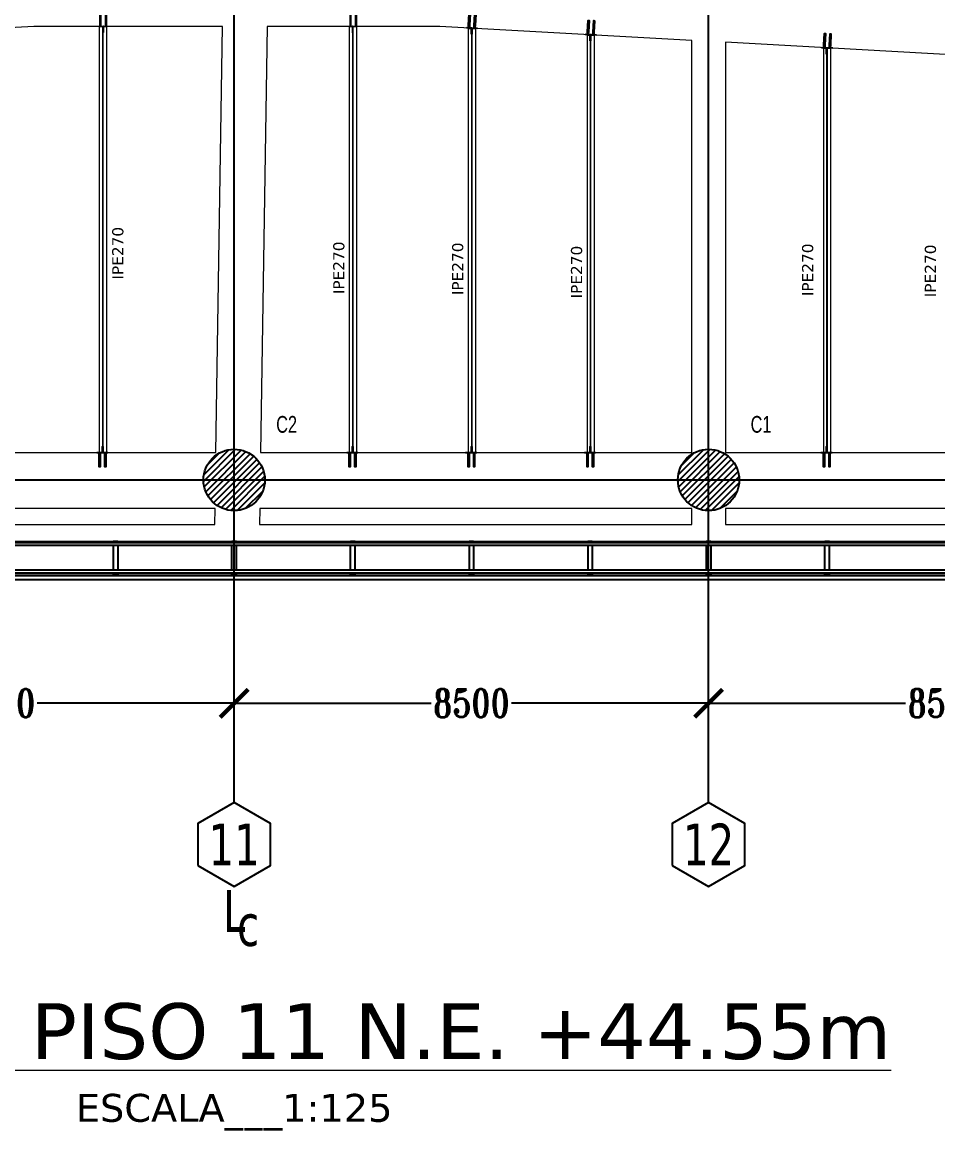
# Model space of a CAD drawing. Header units: millimetres. Extents: x -1702 to 79495, y -21906 to 33736.
# Drawn here: x 35099 to 51504, y -11659 to 8200 of the extents above; entities that cross this region are included whole.
import ezdxf
from ezdxf.enums import TextEntityAlignment as Align

# ---------------------------------------------------------------- set-up
doc = ezdxf.new("R2010")
doc.units = ezdxf.units.MM
doc.header["$LTSCALE"] = 0.9
for name, color, linetype, lineweight in [('0-1', 7, 'Continuous', 5), ('A_ALMA', 8, 'Continuous', 5), ('E_COLUMNAS-4', 1, 'Continuous', 25), ('E_TEXTO', 3, 'Continuous', 9), ('E_VIGAS', 8, 'Continuous', 9), ('E_VIGAS-1', 5, 'Continuous', 25), ('E_VIGAS-2', 10, 'Continuous', 25), ('HCB-PLATINA', 4, 'Continuous', 15), ('HCB-TEXT-H1', 6, 'Continuous', 18), ('HCB-TEXT-H2', 4, 'Continuous', 18), ('VIGAS_HCB', 4, 'Continuous', 15)]:
    doc.layers.add(name, color=color, linetype=linetype, lineweight=lineweight)
for name, color, linetype in [('COTAS', 8, 'Continuous'), ('HCB-ACH_PANT', 253, 'Continuous'), ('HCB-ANCLAJE', 5, 'Continuous'), ('HCB-EJES', 1, 'Continuous'), ('HCB-ROTULOS', 2, 'Continuous')]:
    doc.layers.add(name, color=color, linetype=linetype)
doc.styles.add('Arial Narrow', font='', dxfattribs={"width": 0.85, "height": 0.3})
doc.styles.add('ROMANT', font='romant.shx', dxfattribs={"width": 0.8})
doc.styles.add('VERDANA', font='verdana.ttf')
doc.styles.get('Arial Narrow').set_extended_font_data('Arial Narrow')
doc.dimstyles.new('1.125', dxfattribs={"dimscale": 0, "dimtxt": 500, "dimasz": 500, "dimexe": 4, "dimexo": 4, "dimgap": 15, "dimtad": 0, "dimdec": 0, "dimzin": 4, "dimdsep": 46, "dimtxsty": 'ROMANT', "dimblk": 'ARCHTICK', "dimcen": -10, "dimclrd": 256, "dimclrt": 3, "dimadec": 0, "dimazin": 0, "dimtfac": 1, "dimtdec": 0, "dimtix": 1, "dimtmove": 0, "dimatfit": 0, "dimldrblk": 'OBLIQUE', "dimfxl": 0.05, "dimtolj": 1, "dimtzin": 0, "dimarcsym": 0})

# ---------------------------------------------------------------- blocks, each defined once
blk = doc.blocks.new('EST_SFM_VIGA-METALICA-SECCION-C - EST_SFM_VIGA-METALICA-UPN100-1527742-_42_00m_N_E_-NIVEL-11 DOC')
at = {"layer": 'E_VIGAS-2'}
for p, q in [((34.044, 0.018), (-34.827, 0.018)), ((-34.827, -0.032), (34.044, -0.032))]:
    blk.add_line(p, q, dxfattribs=at)
blk = doc.blocks.new('EST_SFM_VIGA-METALICA-SECCION-C - EST_SFM_VIGA-METALICA-UPN100-1527772-_42_00m_N_E_-NIVEL-11 DOC')
at = {"layer": 'E_VIGAS-2'}
for p, q in [((34.942, 0.032), (-34.929, 0.032)), ((-34.929, -0.018), (34.942, -0.018))]:
    blk.add_line(p, q, dxfattribs=at)
blk = doc.blocks.new('EST_SFM_VIGA-METALICA-SECCION-C - EST_SFM_VIGA-METALICA-UPN160-1579051-_42_00m_N_E_-NIVEL-11 DOC')
at = {"layer": 'E_VIGAS-1'}
for p, q in [((30.107, 0.047), (-30.264, 0.047)), ((-30.269, -0.018), (30.113, -0.018))]:
    blk.add_line(p, q, dxfattribs=at)
blk = doc.blocks.new('DCTIB_CNI_EST_MOD-1A-FAC_0001_rvt-1-_42_00m_N_E_-NIVEL-11 DOC')
at = {"layer": 'E_VIGAS-1'}
for p, q in [((-42.328, 139.567), (-42.246, 139.567)), ((-42.328, 139.567), (-42.328, 139.545)), ((-42.328, 139.495), (-42.328, 139.045)), ((-42.246, 139.567), (-42.246, 139.545)), ((-42.246, 139.495), (-42.246, 139.045)), ((-40.203, 139.567), (-40.121, 139.567)), ((-40.203, 139.545), (-40.203, 139.567)), ((-40.203, 139.045), (-40.203, 139.495)), ((-40.121, 139.545), (-40.121, 139.567)), ((-40.121, 139.045), (-40.121, 139.495)), ((-38.078, 139.567), (-37.996, 139.567)), ((-38.078, 139.545), (-38.078, 139.567)), ((-38.078, 139.045), (-38.078, 139.495)), ((-37.996, 139.545), (-37.996, 139.567)), ((-37.996, 139.045), (-37.996, 139.495)), ((-35.953, 139.567), (-35.871, 139.567)), ((-35.953, 139.567), (-35.953, 139.545)), ((-35.953, 139.495), (-35.953, 139.045)), ((-35.871, 139.567), (-35.871, 139.545)), ((-35.871, 139.495), (-35.871, 139.045)), ((-33.828, 139.567), (-33.746, 139.567)), ((-33.828, 139.567), (-33.828, 139.545)), ((-33.828, 139.495), (-33.828, 139.045)), ((-33.746, 139.567), (-33.746, 139.545)), ((-33.746, 139.495), (-33.746, 139.045)), ((-31.703, 139.567), (-31.621, 139.567)), ((-31.703, 139.567), (-31.703, 139.545)), ((-31.703, 139.495), (-31.703, 139.045)), ((-31.621, 139.567), (-31.621, 139.545)), ((-31.621, 139.495), (-31.621, 139.045)), ((-29.578, 139.567), (-29.496, 139.567)), ((-29.578, 139.545), (-29.578, 139.567)), ((-29.578, 139.045), (-29.578, 139.495)), ((-29.496, 139.545), (-29.496, 139.567)), ((-29.496, 139.045), (-29.496, 139.495)), ((-42.328, 138.995), (-42.328, 138.967)), ((-42.328, 138.967), (-42.246, 138.967)), ((-42.328, 138.966), (-42.328, 138.967)), ((-42.3, 138.966), (-42.328, 138.966)), ((-42.29, 138.961), (-42.29, 138.966)), ((-42.29, 138.947), (-42.29, 138.961)), ((-42.285, 138.966), (-42.285, 138.961)), ((-42.285, 138.961), (-42.285, 138.947)), ((-42.246, 138.966), (-42.274, 138.966)), ((-42.246, 138.995), (-42.246, 138.967)), ((-42.246, 138.967), (-42.246, 138.966)), ((-40.203, 138.967), (-40.203, 138.995)), ((-40.203, 138.966), (-40.203, 138.967)), ((-40.203, 138.967), (-40.121, 138.967)), ((-40.176, 138.966), (-40.203, 138.966)), ((-40.165, 138.961), (-40.165, 138.966)), ((-40.165, 138.947), (-40.165, 138.961)), ((-40.16, 138.966), (-40.16, 138.961)), ((-40.16, 138.961), (-40.16, 138.947)), ((-40.121, 138.966), (-40.149, 138.966)), ((-40.121, 138.967), (-40.121, 138.995)), ((-40.121, 138.967), (-40.121, 138.966)), ((-38.078, 138.967), (-38.078, 138.995)), ((-38.078, 138.966), (-38.078, 138.967)), ((-38.078, 138.967), (-37.996, 138.967)), ((-38.05, 138.966), (-38.078, 138.966)), ((-38.04, 138.961), (-38.04, 138.966)), ((-38.04, 138.947), (-38.04, 138.961)), ((-38.035, 138.966), (-38.035, 138.961)), ((-38.035, 138.961), (-38.035, 138.947)), ((-37.996, 138.966), (-38.024, 138.966)), ((-37.996, 138.967), (-37.996, 138.995)), ((-37.996, 138.967), (-37.996, 138.966)), ((-35.953, 138.995), (-35.953, 138.967)), ((-35.953, 138.967), (-35.871, 138.967)), ((-35.953, 138.966), (-35.953, 138.967)), ((-35.925, 138.966), (-35.953, 138.966)), ((-35.915, 138.961), (-35.915, 138.966)), ((-35.915, 138.947), (-35.915, 138.961)), ((-35.91, 138.966), (-35.91, 138.961)), ((-35.91, 138.961), (-35.91, 138.947)), ((-35.871, 138.966), (-35.899, 138.966)), ((-35.871, 138.995), (-35.871, 138.967)), ((-35.871, 138.967), (-35.871, 138.966)), ((-33.828, 138.995), (-33.828, 138.967)), ((-33.828, 138.967), (-33.746, 138.967)), ((-33.828, 138.966), (-33.828, 138.967)), ((-33.8, 138.966), (-33.828, 138.966)), ((-33.79, 138.961), (-33.79, 138.966)), ((-33.79, 138.947), (-33.79, 138.961)), ((-33.785, 138.966), (-33.785, 138.961)), ((-33.785, 138.961), (-33.785, 138.947)), ((-33.746, 138.966), (-33.774, 138.966)), ((-33.746, 138.995), (-33.746, 138.967)), ((-33.746, 138.967), (-33.746, 138.966)), ((-31.703, 138.995), (-31.703, 138.967)), ((-31.703, 138.967), (-31.621, 138.967)), ((-31.703, 138.966), (-31.703, 138.967)), ((-31.675, 138.966), (-31.703, 138.966)), ((-31.664, 138.961), (-31.664, 138.966)), ((-31.664, 138.947), (-31.664, 138.961)), ((-31.659, 138.966), (-31.659, 138.961)), ((-31.659, 138.961), (-31.659, 138.947)), ((-31.621, 138.966), (-31.649, 138.966)), ((-31.621, 138.995), (-31.621, 138.967)), ((-31.621, 138.967), (-31.621, 138.966)), ((-29.578, 138.967), (-29.578, 138.995)), ((-29.578, 138.966), (-29.578, 138.967)), ((-29.578, 138.967), (-29.496, 138.967)), ((-29.55, 138.966), (-29.578, 138.966)), ((-29.54, 138.961), (-29.54, 138.966)), ((-29.54, 138.947), (-29.54, 138.961)), ((-29.535, 138.966), (-29.535, 138.961)), ((-29.535, 138.961), (-29.535, 138.947)), ((-29.496, 138.966), (-29.524, 138.966)), ((-29.496, 138.967), (-29.496, 138.995)), ((-29.496, 138.967), (-29.496, 138.966))]:
    blk.add_line(p, q, dxfattribs=at)
for points, knots in [([(-42.29, 138.961), (-42.29, 138.962), (-42.29, 138.963), (-42.292, 138.965), (-42.293, 138.965), (-42.295, 138.966), (-42.296, 138.966), (-42.297, 138.966), (-42.299, 138.966), (-42.3, 138.966)], [0, 0, 0, 0, 0.285714, 0.428571, 0.571429, 0.678571, 0.732143, 0.785714, 1, 1, 1, 1]), ([(-42.3, 138.966), (-42.299, 138.966), (-42.298, 138.966), (-42.295, 138.966), (-42.293, 138.965), (-42.291, 138.964), (-42.29, 138.963), (-42.29, 138.962), (-42.29, 138.961)], [0, 0, 0, 0, 0.142857, 0.285714, 0.428571, 0.571429, 0.785714, 1, 1, 1, 1]), ([(-42.285, 138.961), (-42.285, 138.962), (-42.284, 138.963), (-42.283, 138.965), (-42.281, 138.965), (-42.28, 138.966), (-42.279, 138.966), (-42.277, 138.966), (-42.275, 138.966), (-42.274, 138.966)], [0, 0, 0, 0, 0.285714, 0.428571, 0.571429, 0.678571, 0.732143, 0.785714, 1, 1, 1, 1]), ([(-42.274, 138.966), (-42.275, 138.966), (-42.276, 138.966), (-42.279, 138.966), (-42.281, 138.965), (-42.283, 138.964), (-42.284, 138.963), (-42.285, 138.962), (-42.285, 138.961)], [0, 0, 0, 0, 0.142857, 0.285714, 0.428571, 0.571429, 0.785714, 1, 1, 1, 1]), ([(-40.176, 138.966), (-40.175, 138.966), (-40.173, 138.966), (-40.171, 138.966), (-40.168, 138.965), (-40.167, 138.964), (-40.165, 138.963), (-40.165, 138.962), (-40.165, 138.961)], [0, 0, 0, 0, 0.142857, 0.285714, 0.428571, 0.571429, 0.785714, 1, 1, 1, 1]), ([(-40.165, 138.961), (-40.165, 138.962), (-40.165, 138.963), (-40.167, 138.965), (-40.168, 138.965), (-40.17, 138.966), (-40.171, 138.966), (-40.173, 138.966), (-40.174, 138.966), (-40.176, 138.966)], [0, 0, 0, 0, 0.285714, 0.428571, 0.571429, 0.678571, 0.732143, 0.785714, 1, 1, 1, 1]), ([(-40.149, 138.966), (-40.15, 138.966), (-40.152, 138.966), (-40.154, 138.966), (-40.156, 138.965), (-40.158, 138.964), (-40.16, 138.963), (-40.16, 138.962), (-40.16, 138.961)], [0, 0, 0, 0, 0.142857, 0.285714, 0.428571, 0.571429, 0.785714, 1, 1, 1, 1]), ([(-40.16, 138.961), (-40.16, 138.962), (-40.159, 138.963), (-40.158, 138.965), (-40.156, 138.965), (-40.155, 138.966), (-40.154, 138.966), (-40.152, 138.966), (-40.15, 138.966), (-40.149, 138.966)], [0, 0, 0, 0, 0.285714, 0.428571, 0.571429, 0.678571, 0.732143, 0.785714, 1, 1, 1, 1]), ([(-38.05, 138.966), (-38.049, 138.966), (-38.048, 138.966), (-38.045, 138.966), (-38.043, 138.965), (-38.041, 138.964), (-38.04, 138.963), (-38.04, 138.962), (-38.04, 138.961)], [0, 0, 0, 0, 0.142857, 0.285714, 0.428571, 0.571429, 0.785714, 1, 1, 1, 1]), ([(-38.04, 138.961), (-38.04, 138.962), (-38.04, 138.963), (-38.042, 138.965), (-38.043, 138.965), (-38.045, 138.966), (-38.046, 138.966), (-38.047, 138.966), (-38.049, 138.966), (-38.05, 138.966)], [0, 0, 0, 0, 0.285714, 0.428571, 0.571429, 0.678571, 0.732143, 0.785714, 1, 1, 1, 1]), ([(-38.024, 138.966), (-38.025, 138.966), (-38.026, 138.966), (-38.029, 138.966), (-38.031, 138.965), (-38.033, 138.964), (-38.034, 138.963), (-38.035, 138.962), (-38.035, 138.961)], [0, 0, 0, 0, 0.142857, 0.285714, 0.428571, 0.571429, 0.785714, 1, 1, 1, 1]), ([(-38.035, 138.961), (-38.035, 138.962), (-38.034, 138.963), (-38.033, 138.965), (-38.031, 138.965), (-38.03, 138.966), (-38.029, 138.966), (-38.027, 138.966), (-38.025, 138.966), (-38.024, 138.966)], [0, 0, 0, 0, 0.285714, 0.428571, 0.571429, 0.678571, 0.732143, 0.785714, 1, 1, 1, 1]), ([(-35.915, 138.961), (-35.915, 138.962), (-35.915, 138.963), (-35.917, 138.965), (-35.918, 138.965), (-35.92, 138.966), (-35.921, 138.966), (-35.922, 138.966), (-35.924, 138.966), (-35.925, 138.966)], [0, 0, 0, 0, 0.285714, 0.428571, 0.571429, 0.678571, 0.732143, 0.785714, 1, 1, 1, 1]), ([(-35.925, 138.966), (-35.924, 138.966), (-35.923, 138.966), (-35.92, 138.966), (-35.918, 138.965), (-35.916, 138.964), (-35.915, 138.963), (-35.915, 138.962), (-35.915, 138.961)], [0, 0, 0, 0, 0.142857, 0.285714, 0.428571, 0.571429, 0.785714, 1, 1, 1, 1]), ([(-35.91, 138.961), (-35.91, 138.962), (-35.909, 138.963), (-35.908, 138.965), (-35.906, 138.965), (-35.905, 138.966), (-35.904, 138.966), (-35.902, 138.966), (-35.9, 138.966), (-35.899, 138.966)], [0, 0, 0, 0, 0.285714, 0.428571, 0.571429, 0.678571, 0.732143, 0.785714, 1, 1, 1, 1]), ([(-35.899, 138.966), (-35.9, 138.966), (-35.901, 138.966), (-35.904, 138.966), (-35.906, 138.965), (-35.908, 138.964), (-35.909, 138.963), (-35.91, 138.962), (-35.91, 138.961)], [0, 0, 0, 0, 0.142857, 0.285714, 0.428571, 0.571429, 0.785714, 1, 1, 1, 1]), ([(-33.79, 138.961), (-33.79, 138.962), (-33.79, 138.963), (-33.792, 138.965), (-33.793, 138.965), (-33.795, 138.966), (-33.796, 138.966), (-33.797, 138.966), (-33.799, 138.966), (-33.8, 138.966)], [0, 0, 0, 0, 0.285714, 0.428571, 0.571429, 0.678571, 0.732143, 0.785714, 1, 1, 1, 1]), ([(-33.8, 138.966), (-33.799, 138.966), (-33.798, 138.966), (-33.795, 138.966), (-33.793, 138.965), (-33.791, 138.964), (-33.79, 138.963), (-33.79, 138.962), (-33.79, 138.961)], [0, 0, 0, 0, 0.142857, 0.285714, 0.428571, 0.571429, 0.785714, 1, 1, 1, 1]), ([(-33.785, 138.961), (-33.785, 138.962), (-33.784, 138.963), (-33.783, 138.965), (-33.781, 138.965), (-33.78, 138.966), (-33.779, 138.966), (-33.777, 138.966), (-33.775, 138.966), (-33.774, 138.966)], [0, 0, 0, 0, 0.285714, 0.428571, 0.571429, 0.678571, 0.732143, 0.785714, 1, 1, 1, 1]), ([(-33.774, 138.966), (-33.775, 138.966), (-33.776, 138.966), (-33.779, 138.966), (-33.781, 138.965), (-33.783, 138.964), (-33.784, 138.963), (-33.785, 138.962), (-33.785, 138.961)], [0, 0, 0, 0, 0.142857, 0.285714, 0.428571, 0.571429, 0.785714, 1, 1, 1, 1]), ([(-31.664, 138.961), (-31.664, 138.962), (-31.665, 138.963), (-31.666, 138.965), (-31.668, 138.965), (-31.669, 138.966), (-31.67, 138.966), (-31.672, 138.966), (-31.674, 138.966), (-31.675, 138.966)], [0, 0, 0, 0, 0.285714, 0.428571, 0.571429, 0.678571, 0.732143, 0.785714, 1, 1, 1, 1]), ([(-31.675, 138.966), (-31.674, 138.966), (-31.673, 138.966), (-31.67, 138.966), (-31.668, 138.965), (-31.666, 138.964), (-31.665, 138.963), (-31.664, 138.962), (-31.664, 138.961)], [0, 0, 0, 0, 0.142857, 0.285714, 0.428571, 0.571429, 0.785714, 1, 1, 1, 1]), ([(-31.659, 138.961), (-31.659, 138.962), (-31.659, 138.963), (-31.657, 138.965), (-31.656, 138.965), (-31.654, 138.966), (-31.653, 138.966), (-31.652, 138.966), (-31.65, 138.966), (-31.649, 138.966)], [0, 0, 0, 0, 0.285714, 0.428571, 0.571429, 0.678571, 0.732143, 0.785714, 1, 1, 1, 1]), ([(-31.649, 138.966), (-31.65, 138.966), (-31.651, 138.966), (-31.654, 138.966), (-31.656, 138.965), (-31.658, 138.964), (-31.659, 138.963), (-31.659, 138.962), (-31.659, 138.961)], [0, 0, 0, 0, 0.142857, 0.285714, 0.428571, 0.571429, 0.785714, 1, 1, 1, 1]), ([(-29.55, 138.966), (-29.549, 138.966), (-29.548, 138.966), (-29.545, 138.966), (-29.543, 138.965), (-29.541, 138.964), (-29.54, 138.963), (-29.54, 138.962), (-29.54, 138.961)], [0, 0, 0, 0, 0.142857, 0.285714, 0.428571, 0.571429, 0.785714, 1, 1, 1, 1]), ([(-29.54, 138.961), (-29.54, 138.962), (-29.54, 138.963), (-29.542, 138.965), (-29.543, 138.965), (-29.545, 138.966), (-29.546, 138.966), (-29.547, 138.966), (-29.549, 138.966), (-29.55, 138.966)], [0, 0, 0, 0, 0.285714, 0.428571, 0.571429, 0.678571, 0.732143, 0.785714, 1, 1, 1, 1]), ([(-29.524, 138.966), (-29.525, 138.966), (-29.526, 138.966), (-29.529, 138.966), (-29.531, 138.965), (-29.533, 138.964), (-29.534, 138.963), (-29.535, 138.962), (-29.535, 138.961)], [0, 0, 0, 0, 0.142857, 0.285714, 0.428571, 0.571429, 0.785714, 1, 1, 1, 1]), ([(-29.535, 138.961), (-29.535, 138.962), (-29.534, 138.963), (-29.533, 138.965), (-29.531, 138.965), (-29.53, 138.966), (-29.529, 138.966), (-29.527, 138.966), (-29.525, 138.966), (-29.524, 138.966)], [0, 0, 0, 0, 0.285714, 0.428571, 0.571429, 0.678571, 0.732143, 0.785714, 1, 1, 1, 1])]:
    blk.add_open_spline(points, degree=3, knots=knots, dxfattribs=at)
at = {"layer": 'E_VIGAS-2'}
for p, q in [((-74.597, 139.545), (-5.727, 139.545)), ((-5.727, 139.545), (-74.597, 139.545)), ((-5.177, 138.995), (-75.147, 138.995)), ((-75.147, 138.995), (-5.177, 138.995))]:
    blk.add_line(p, q, dxfattribs=at)
at = {"layer": 'E_VIGAS-1'}
blk.add_blockref('EST_SFM_VIGA-METALICA-SECCION-C - EST_SFM_VIGA-METALICA-UPN160-1579051-_42_00m_N_E_-NIVEL-11 DOC', (-40.084, 138.9), dxfattribs=at)
at = {"layer": 'E_VIGAS-2'}
for name, p in [('EST_SFM_VIGA-METALICA-SECCION-C - EST_SFM_VIGA-METALICA-UPN100-1527742-_42_00m_N_E_-NIVEL-11 DOC', (-39.77, 139.527)), ('EST_SFM_VIGA-METALICA-SECCION-C - EST_SFM_VIGA-METALICA-UPN100-1527772-_42_00m_N_E_-NIVEL-11 DOC', (-40.169, 139.013))]:
    blk.add_blockref(name, p, dxfattribs=at)
blk = doc.blocks.new('_ArchTick')
at = {"color": 0, "linetype": 'ByBlock', "const_width": 0.15}
blk.add_lwpolyline([(-0.5, -0.5), (0.5, 0.5)], dxfattribs=at)
blk = doc.blocks.new('*D628')
at = {"layer": 'COTAS', "color": 0, "lineweight": -2, "transparency": 16777216}
for p, q in [((30397, -5776), (30397, -3996)), ((38897, -5776), (38897, -3996))]:
    blk.add_line(p, q, dxfattribs=at)
at = {"layer": 'COTAS', "lineweight": -2, "transparency": 16777216}
for p, q in [((30397, -4000), (33927, -4000)), ((38897, -4000), (35366, -4000))]:
    blk.add_line(p, q, dxfattribs=at)
at = {"layer": 'Defpoints', "color": 0, "transparency": 16777216}
for p in [(30397, -4000), (30397, -5780), (38897, -5780)]:
    blk.add_point(p, dxfattribs=at)
at = {"layer": 'COTAS', "lineweight": -2, "transparency": 16777216, "xscale": 500, "yscale": 500, "zscale": 500, "rotation": 180}
blk.add_blockref('_ArchTick', (30397, -4000), dxfattribs=at)
at = {"layer": 'COTAS', "lineweight": -2, "transparency": 16777216, "xscale": 500, "yscale": 500, "zscale": 500}
blk.add_blockref('_ArchTick', (38897, -4000), dxfattribs=at)
at = {"layer": 'COTAS', "color": 3, "transparency": 16777216, "insert": (34647, -4000), "char_height": 500, "attachment_point": 5, "style": 'ROMANT'}
blk.add_mtext('\\A1;8500', dxfattribs=at)
blk = doc.blocks.new('_Oblique')
at = {"color": 0, "linetype": 'ByBlock', "lineweight": -2}
blk.add_line((-0.5, -0.5), (0.5, 0.5), dxfattribs=at)
blk = doc.blocks.new('*D629')
at = {"layer": 'COTAS', "color": 0, "lineweight": -2, "transparency": 16777216}
for p, q in [((38897, -5776), (38897, -3996)), ((47397, -5776), (47397, -3996))]:
    blk.add_line(p, q, dxfattribs=at)
at = {"layer": 'COTAS', "lineweight": -2, "transparency": 16777216}
for p, q in [((38897, -4000), (42427, -4000)), ((47397, -4000), (43866, -4000))]:
    blk.add_line(p, q, dxfattribs=at)
at = {"layer": 'Defpoints', "color": 0, "transparency": 16777216}
for p in [(38897, -4000), (38897, -5780), (47397, -5780)]:
    blk.add_point(p, dxfattribs=at)
at = {"layer": 'COTAS', "lineweight": -2, "transparency": 16777216, "xscale": 500, "yscale": 500, "zscale": 500, "rotation": 180}
blk.add_blockref('_ArchTick', (38897, -4000), dxfattribs=at)
at = {"layer": 'COTAS', "lineweight": -2, "transparency": 16777216, "xscale": 500, "yscale": 500, "zscale": 500}
blk.add_blockref('_ArchTick', (47397, -4000), dxfattribs=at)
at = {"layer": 'COTAS', "color": 3, "transparency": 16777216, "insert": (43147, -4000), "char_height": 500, "attachment_point": 5, "style": 'ROMANT'}
blk.add_mtext('\\A1;8500', dxfattribs=at)
blk = doc.blocks.new('*D630')
at = {"layer": 'COTAS', "color": 0, "lineweight": -2, "transparency": 16777216}
for p, q in [((47397, -5776), (47397, -3996)), ((55897, -5776), (55897, -3996))]:
    blk.add_line(p, q, dxfattribs=at)
at = {"layer": 'COTAS', "lineweight": -2, "transparency": 16777216}
for p, q in [((47397, -4000), (50927, -4000)), ((55897, -4000), (52366, -4000))]:
    blk.add_line(p, q, dxfattribs=at)
at = {"layer": 'Defpoints', "color": 0, "transparency": 16777216}
for p in [(47397, -4000), (47397, -5780), (55897, -5780)]:
    blk.add_point(p, dxfattribs=at)
at = {"layer": 'COTAS', "lineweight": -2, "transparency": 16777216, "xscale": 500, "yscale": 500, "zscale": 500, "rotation": 180}
blk.add_blockref('_ArchTick', (47397, -4000), dxfattribs=at)
at = {"layer": 'COTAS', "lineweight": -2, "transparency": 16777216, "xscale": 500, "yscale": 500, "zscale": 500}
blk.add_blockref('_ArchTick', (55897, -4000), dxfattribs=at)
at = {"layer": 'COTAS', "color": 3, "transparency": 16777216, "insert": (51647, -4000), "char_height": 500, "attachment_point": 5, "style": 'ROMANT'}
blk.add_mtext('\\A1;8500', dxfattribs=at)
blk = doc.blocks.new('CX-CONC')
at = {"layer": 'HCB-ANCLAJE'}
for points in [[(-50, -8), (-46, -6), (-42, -8), (-40, -8), (-38, -14), (-38, -52), (-38, -256), (-54, -256), (-54, -52), (-54, -14), (-52, -8)], [(50, -8), (54, -6), (58, -8), (60, -8), (62, -14), (62, -52), (62, -256), (46, -256), (46, -52), (46, -14), (48, -8)]]:
    blk.add_lwpolyline(points, close=True, dxfattribs=at)
at = {"layer": 'HCB-PLATINA'}
blk.add_lwpolyline([(-100, -6), (100, -6), (100, 0), (-100, 0)], close=True, dxfattribs=at)

msp = doc.modelspace()

# ---------------------------------------------------------------- hatches: boundary and pattern name
at = {"layer": 'HCB-ACH_PANT'}
h = msp.add_hatch(dxfattribs=at)
h.set_pattern_fill('ANSI31', color=256, scale=25)
h.set_pattern_definition([(45, (26250.506, -1e-10), (-56.1266, 56.1266), [])])
edge = h.paths.add_edge_path()
edge.add_arc((38896.7, 0), 550, 0, 360)
h = msp.add_hatch(dxfattribs=at)
h.set_pattern_fill('ANSI31', color=256, scale=25)
h.set_pattern_definition([(45, (34750.506, -1e-10), (-56.1266, 56.1266), [])])
edge = h.paths.add_edge_path()
edge.add_arc((47396.7, 0), 550, 0, 360)

# ---------------------------------------------------------------- linework, layer by layer
for points in [[(36556.3, 8015.2), (36556.3, 8125.2), (36550.3, 8125.2), (36550.3, 8015.2)], [(41023.4, 8015.2), (41023.4, 8125.2), (41017.4, 8125.2), (41017.4, 8015.2)], [(43147.4, 7983.2), (43147.4, 8093.2), (43153.4, 8093.2), (43153.4, 7983.2)], [(45277.4, 7864.2), (45277.4, 7974.2), (45283.4, 7974.2), (45283.4, 7864.2)], [(49512.4, 7627.6), (49512.4, 7737.6), (49518.4, 7737.6), (49518.4, 7627.6)], [(36543.4, 600.1), (36543.4, 490.1), (36537.4, 490.1), (36537.4, 600.1)], [(41023.4, 600.1), (41023.4, 490.1), (41017.4, 490.1), (41017.4, 600.1)], [(43153.4, 600.1), (43153.4, 490.1), (43147.4, 490.1), (43147.4, 600.1)], [(45283.4, 600.1), (45283.4, 490.1), (45277.4, 490.1), (45277.4, 600.1)], [(49518.4, 600.1), (49518.4, 490.1), (49512.4, 490.1), (49512.4, 600.1)]]:
    msp.add_lwpolyline(points, close=True)
at = {"layer": 'A_ALMA'}
for p, q in [((36543.4, 510), (36543.4, 8115.1)), ((36550, 500), (36550, 8115.1)), ((41023.4, 510), (41023.4, 8115.1)), ((41030, 500), (41030, 8115.1)), ((43153.4, 510), (43153.4, 8082.9)), ((43160, 500), (43160, 8082.9)), ((45283.4, 510), (45283.4, 7963.9)), ((45290, 500), (45290, 7963.9)), ((49518.4, 510), (49518.4, 7727.3)), ((49525, 500), (49525, 7727.3))]:
    msp.add_line(p, q, dxfattribs=at)
at = {"layer": 'E_COLUMNAS-4', "color": 6}
for centre in [(38896.7, 0), (47396.7, 0)]:
    msp.add_circle(centre, 550, dxfattribs=at)
at = {"layer": 'E_VIGAS'}
msp.add_lwpolyline([(10997.7, 26595.9), (10997.8, -1095.9), (66798, -1095.8), (66797.9, 26595.9)], close=True, dxfattribs=at)
for points in [[(38569.5, 490.2), (38685.4, 8125.2), (35305.7, 8125.2), (30697.7, 7870.6), (30697.7, 490.2, 0.4142136), (30697.9, 490), (38569.3, 490, 0.4097751)], [(47097.7, 490.2), (47097.7, 7872.8), (42580.5, 8125.2), (39485.5, 8125.2), (39369.6, 490.2, 0.418666), (39369.8, 490), (47097.5, 490, 0.4142136)], [(55517.9, 490.2), (55683.7, 7393.1), (47697.7, 7839.3), (47697.7, 490.2, 0.4142136), (47697.9, 490), (55517.7, 490, 0.407195)], [(38554.1, -510), (30697.9, -510, 0.4142136), (30697.7, -510.2), (30697.7, -795.9), (38549.9, -795.9), (38554.3, -510.2, 0.418666)], [(47097.5, -510), (39354.6, -510, 0.4097751), (39354.4, -510.2), (39350, -795.9), (47097.7, -795.9), (47097.7, -510.2, 0.4142136)], [(55493.6, -510), (47697.9, -510, 0.4142136), (47697.7, -510.2), (47697.7, -795.9), (55487, -795.9), (55493.8, -510.2, 0.4212671)]]:
    msp.add_lwpolyline(points, format="xyb", close=True, dxfattribs=at)
at = {"layer": 'HCB-EJES'}
for p, q in [((38896.7, -5780.2), (38896.7, 31280.5)), ((47396.7, -5780.2), (47396.7, 31280.5)), ((-201.6, 0), (77995, 0))]:
    msp.add_line(p, q, dxfattribs=at)
at = {"layer": 'HCB-ROTULOS'}
for points in [[(38247.2, -6905.2), (38896.7, -7280.2), (39546.2, -6905.2), (39546.2, -6155.2), (38896.7, -5780.2), (38247.2, -6155.2)], [(46747.2, -6905.2), (47396.7, -7280.2), (48046.2, -6905.2), (48046.2, -6155.2), (47396.7, -5780.2), (46747.2, -6155.2)]]:
    msp.add_lwpolyline(points, close=True, dxfattribs=at)
at = {"layer": 'VIGAS_HCB'}
for points in [[(36479.2, 500), (36614.2, 500), (36614.2, 8115.2), (36479.2, 8115.2)], [(40959.2, 500), (41094.2, 500), (41094.2, 8115.2), (40959.2, 8115.2)], [(43089.2, 500), (43224.2, 500), (43224.2, 8083.2), (43089.2, 8083.2)], [(45219.2, 500), (45354.2, 500), (45354.2, 7964.2), (45219.2, 7964.2)], [(49454.2, 500), (49589.2, 500), (49589.2, 7727.6), (49454.2, 7727.6)]]:
    msp.add_lwpolyline(points, close=True, dxfattribs=at)

# ---------------------------------------------------------------- block references
at = {"xscale": -1, "rotation": 180}
for p in [(36546.7, 8125.2), (41026.6, 8125.2)]:
    msp.add_blockref('CX-CONC', p, dxfattribs=at)
at = {"rotation": 176.8317488168268}
for p in [(43157, 8092.9), (45287, 7973.9), (49522, 7737.4)]:
    msp.add_blockref('CX-CONC', p, dxfattribs=at)
for p in [(36533.8, 490.1), (41013.8, 490.1), (43143.8, 490.1), (45273.8, 490.1), (49508.8, 490.1)]:
    msp.add_blockref('CX-CONC', p)
at = {"layer": '0-1', "xscale": 1000, "yscale": 1000, "zscale": 1000}
msp.add_blockref('DCTIB_CNI_EST_MOD-1A-FAC_0001_rvt-1-_42_00m_N_E_-NIVEL-11 DOC', (79058.8, -140662.4), dxfattribs=at)

# ---------------------------------------------------------------- texts
at = {"layer": 'E_TEXTO', "char_height": 200, "width": 1206.139, "attachment_point": 1, "rotation": 90, "style": 'VERDANA'}
for insert in [(36711.7, 3589.4), (40671.2, 3328.3), (42801.2, 3310.3), (44931.2, 3252.2), (49071.3, 3292.5), (51270.9, 3273.9)]:
    msp.add_mtext('IPE270', dxfattribs=dict(at, insert=insert))
at = {"layer": 'E_TEXTO', "char_height": 300, "width": 459.968, "attachment_point": 1, "style": 'Arial Narrow'}
for s, insert in [('C2', (39649.8, 1146)), ('C1', (48149.8, 1146))]:
    msp.add_mtext(s, dxfattribs=dict(at, insert=insert))
at = {"layer": 'HCB-ROTULOS', "color": 4, "style": 'VERDANA', "width": 0.7}
for s, p in [('11', (38896.7, -6530.2)), ('12', (47396.7, -6530.2)), ('L', (38896.7, -7720.9)), ('c', (39147, -7971.1))]:
    msp.add_text(s, height=750, dxfattribs=at).set_placement(p, align=Align.MIDDLE_CENTER)
at = {"layer": 'HCB-TEXT-H1', "style": 'VERDANA'}
msp.add_text('%%UPLANTA DE PISO 11 N.E. +44.55m', height=1000, dxfattribs=at).set_placement((38896.7, -9872.7), align=Align.MIDDLE_CENTER)
at = {"layer": 'HCB-TEXT-H2', "style": 'VERDANA'}
msp.add_text('ESCALA___1:125', height=500, dxfattribs=at).set_placement((38896.7, -11247.1), align=Align.MIDDLE_CENTER)

# ---------------------------------------------------------------- dimensions: what is measured, and where the dimension line sits
at = {"layer": 'COTAS'}
for base, p1, p2, picture, middle in [((30396.7, -4000), (38896.7, -5780.2), (30396.7, -5780.2), '*D628', (34646.7, -4000)), ((38896.7, -4000), (47396.7, -5780.2), (38896.7, -5780.2), '*D629', (43146.7, -4000)), ((47396.7, -4000), (55896.7, -5780.2), (47396.7, -5780.2), '*D630', (51646.7, -4000))]:
    dim = msp.add_linear_dim(base=base, p1=p1, p2=p2, dimstyle='1.125', override={"dimscale": 1}, dxfattribs=at)
    dim.commit()
    dim.dimension.update_dxf_attribs({"geometry": picture, "text_midpoint": middle})

doc.saveas('drawing.dxf')
